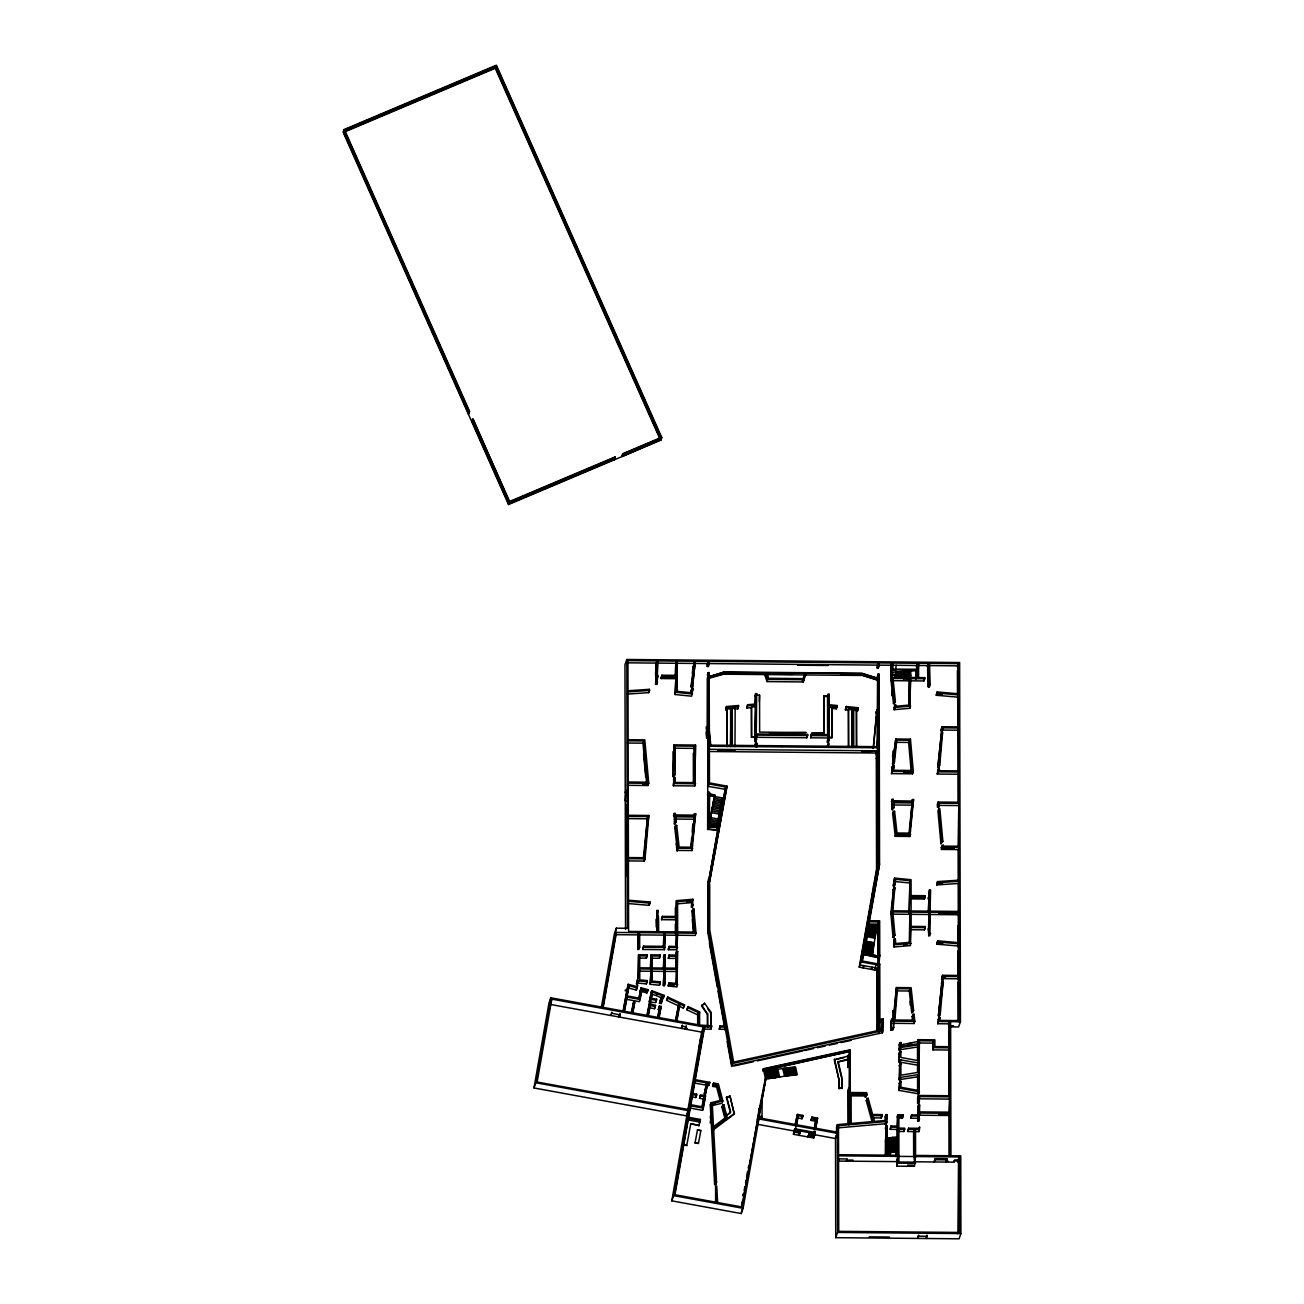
<?xml version="1.0" encoding="UTF-8"?>
<svg xmlns="http://www.w3.org/2000/svg" width="1304" height="1304" viewBox="0 0 1304 1304"><rect width="100%" height="100%" fill="white"/><g stroke="black" fill="none" stroke-linecap="round" stroke-linejoin="round"><path stroke-width="1.5" d="M655.57 675.488L655.814 665.839M692.799 686.67L691.381 686.54L694.25 661.226L658.08 660.9L656.776 684.356L655.635 684.323L656.156 663.1L627.175 662.823M655.635 684.323L656.939 660.883L627.957 660.623L628.023 690.761L649.441 689.311L649.539 690.435L648.756 692.636L627.24 694.103M656.776 684.356L657.705 676.303M656.906 678.504L657.167 668.463M928.187 911.577L929.459 889.882L930.6 889.931L930.078 911.154L959.059 911.431L958.994 881.276L937.576 882.726L936.777 884.943L958.195 883.493L958.994 881.276M929.296 896.859L928.937 911.154L911.121 910.991L911.089 896.696L925.188 896.826L925.188 895.701L911.089 895.571L911.056 879.711L894.577 878.065L893.289 885.986L894.414 886.101L895.196 883.9L895.62 879.287L909.915 880.738L909.198 913.175L909.915 880.738M929.344 911.431L929.67 897.934M650.011 902.026L649.93 903.15L628.495 901.308L627.713 903.509L649.147 905.351L650.011 902.026L628.495 900.184L628.398 858.7L645.056 858.863L648.838 815.473L628.3 815.293L628.235 783.117L648.773 783.313L644.795 739.857L628.137 739.71L628.023 691.886L649.539 690.435M957.853 727.094L957.788 697.118L936.272 695.276L937.136 691.951L958.57 693.793L958.505 663.654L929.524 663.377L928.741 665.594M936.272 695.276L937.136 691.951M958.342 946.019L936.826 944.177L937.706 940.852L959.125 942.694L959.059 912.555L930.078 912.278L929.573 924.145M936.826 944.177L937.706 940.852M690.99 846.198L691.658 838.146M692.163 832.115L692.832 824.063M691.12 847.404L694.25 817.021L675.749 816.842L674.967 819.059L693.467 819.222M694.25 817.021L691.739 847.209L679.139 847.095L676.711 825.383L675.57 825.497L674.787 827.698L677.33 850.42L692 850.55L695.668 813.663L694.527 813.647L693.744 815.848M675.749 816.842L676.287 821.585L674.364 823.9L674.233 813.468L675.374 813.468L675.097 817.201L674.853 814.951L694.005 815.114L693.809 817.363L694.527 813.647M692 850.55L692.489 844.764M692.799 840.917L693.761 829.344M694.087 825.497L695.668 813.663M892.995 1021.358L896.418 987.552L911.089 987.682L913.615 1010.388L911.708 1012.719L909.279 991.007L910.062 988.807L897.462 988.693L896.353 994.805M909.002 833.305L912.132 802.938L893.647 802.759L892.865 804.976L911.349 805.138M896.418 987.552L893.778 1019.141L891.659 1019.223L890.876 1021.423L890.893 1030.241L892.947 1029.785L893.729 1027.585L893.713 1021.114L914.837 1021.309L914.055 1014.202L912.132 1016.517L912.572 1020.429M894.234 1020.25L894.723 1014.382M895.049 1010.453L896.027 998.717M912.132 802.938L909.621 833.109L897.022 832.995L894.593 811.3L893.468 811.414L892.686 813.614L895.229 836.32L909.899 836.467L913.566 799.564L912.425 799.564L911.626 801.764M912.425 799.564L911.708 803.28M909.899 836.467L910.371 830.681M910.697 826.817L911.659 815.261M911.969 811.414L913.566 799.564M897.462 988.693L894.854 1019.989L913.566 1020.168M892.539 756.923L893.044 750.974M643.394 857.967L647.599 816.597L628.316 816.418L628.398 857.576L644.013 857.722L647.599 816.597M627.615 860.917L644.274 861.064L645.643 845.285M645.985 841.341L646.849 831.496M647.192 827.551L648.838 815.473M930.078 912.278L929.915 935.734L928.774 935.75L928.35 929.899L929.361 926.557L928.937 912.278L911.121 912.115L911.154 926.394L925.253 926.525L925.253 927.649L911.154 927.519L910.404 945.596L893.941 946.948L894.202 938.994L895.326 938.913L895.766 943.525L910.045 942.336L909.98 912.099L892.832 911.936L894.968 935.098L893.044 937.397L890.844 913.582L893.713 887.584L894.854 887.698L892.832 910.811L909.98 910.974M894.169 937.299L891.643 911.366L893.713 887.584M892.376 909.165L893.387 897.608M893.729 893.762L894.854 887.698M937.234 774.038L938.032 771.838L958.75 772.017L957.951 774.234L937.234 774.038L938.293 768.822L939.418 768.936L939.271 770.729L958.733 770.892L958.652 728.007L943.036 727.86L942.173 730.957L941.032 730.859L941.993 726.719L958.636 726.882L958.57 694.918L937.054 693.06M937.837 767.225L941.488 732.457L942.613 732.555L939.76 765.122L938.978 767.339L937.837 767.225L941.488 732.457M938.032 771.838L938.293 768.822M941.032 730.859L941.993 726.719M938.978 767.339L941.667 736.678M942.173 730.957L943.036 727.86M937.706 1023.721L938.489 1021.521L949.491 1021.619L948.709 1023.836L937.706 1023.721L938.847 1017.381L939.988 1017.495L939.728 1020.413L959.304 1020.592L959.125 943.819L937.609 941.977M938.391 1015.783L942.042 981.015L943.183 981.13L940.314 1013.681L939.532 1015.897L938.391 1015.783L942.042 981.015M958.13 979.581L959.206 976.566L943.591 976.419L942.727 979.516L941.586 979.418L942.547 975.294L959.206 975.441L958.13 978.456M938.489 1021.521L938.847 1017.381M941.586 979.418L942.547 975.294M939.532 1015.897L940.2 1008.236M940.706 1002.483L943.183 981.13M942.727 979.516L943.591 976.419M638.927 958.081L646.393 958.147L647.175 954.821L638.569 954.74L638.618 975.408L636.499 983.933L637.852 983.086L646.36 983.917L647.257 980.592L639.775 979.858L639.742 968.937L651.087 969.051L650.223 984.308L659.498 985.221L660.378 981.879L652.261 981.081L652.228 969.068L664.111 969.165L663.361 985.596L664.404 985.694L665.252 969.182L676.597 969.279L676.629 983.477L669.148 982.743L668.267 986.068L676.988 986.932L677.689 951.415L676.548 951.398L675.765 953.599L676.906 953.615L677.689 951.415M646.36 983.917L647.257 980.592M650.223 984.308L651.087 969.051M659.498 985.221L660.378 981.879M664.404 985.694L665.252 969.182M691.821 694.282L692.946 688.251L691.821 688.137L690.761 693.418M675.146 678.683L661.046 678.553L661.829 676.336L675.928 676.466L675.179 694.527L691.658 696.189L692.946 688.251M695.325 661.242L692.489 686.654L695.325 661.242L891.806 663.035L891.039 674.853L896.272 674.901L896.223 678.161M668.267 986.068L669.148 982.743M893.289 885.986L894.577 878.065M691.087 687.355L691.609 681.584M692.31 673.875L692.994 666.181M691.381 686.54L694.25 661.226M691.821 688.137L691.397 692.75L677.102 691.316L677.037 661.063L676.32 691.495M894.414 886.101L894.691 883.036M827.372 737.966L810.713 737.803L811.495 735.603L828.154 735.749L827.372 742.237L828.513 742.253L828.513 737.966L831.936 737.999L831.87 708.398L836.271 708.854L837.168 705.529L829.23 704.714L829.197 694.315L828.056 694.298L827.274 696.499M836.271 708.854L837.168 705.529M849.116 707.909L848.334 710.126L845.367 709.816L846.247 706.491L858.342 707.746L857.461 711.071L856.32 710.957L856.386 745.904M845.367 709.816L846.247 706.491M857.461 711.071L858.342 707.746M876.092 713.027L876.989 709.702L876.092 713.027L876.875 710.81M873.175 748.512L876.565 713.076M873.435 747.779L876.826 712.343M876.94 747.127L878.293 732.946M877.266 747.681L878.244 737.542M891.512 773.631L892.947 765.448L894.071 765.578L893.566 770.305L912.066 770.468L909.41 740.232L896.826 740.118L894.495 761.78L893.696 763.997L892.572 763.867L895.799 738.993L910.469 739.123L913.305 771.609L912.523 773.81L891.512 773.631L892.947 765.448M892.572 763.867L895.799 738.993M892.947 770.941L894.071 765.578M893.696 763.997L896.027 742.335L908.627 742.449L909.41 740.232M841.178 674.82L861.455 675.016L876.924 680.069L877.559 678.276L862.091 673.223L724.209 671.951L708.773 676.727L724.274 672.408L862.025 673.663L877.559 678.276M533.972 1087.96L535.83 1082.744L688.675 1110.698L686.817 1115.931L533.972 1087.96L548.984 1003.037L550.842 997.804L602.318 1007.226L616.303 928.187L627.42 928.285L626.817 659.482L959.63 662.53L960.445 1021.717L958.587 1026.949L950.73 1026.884M535.83 1082.744L550.842 997.804M536.335 1081.163L537.036 1077.218M537.721 1073.274L538.422 1069.345M539.122 1065.401L542.252 1047.682M542.953 1043.738L546.083 1026.02M546.783 1022.075L547.484 1018.131M548.169 1014.202L551.771 999.125L703.492 1026.884L688.871 1109.59L535.993 1081.831M537.15 1081.831L551.771 999.125M601.503 1006.525L614.445 933.419L616.303 928.187M606.572 984.487L607.142 981.227M603.133 1005.661L615.684 934.675L637.737 934.87L638.52 932.67L616.482 932.458L603.214 1007.389L623.393 1011.089L628.137 984.275L636.287 986.476L637.607 985.694L637.086 987.861L629.05 985.677L626.751 996.452M619.335 1015.914L619.139 1017.022L620.117 1013.697L619.335 1015.914L620.231 1016.077M622.953 1011.382L628.137 984.275M624.045 1011.725L627.028 997.055L640.134 999.451L641.943 989.182L647.713 990.763L648.006 989.671L641.128 987.796L638.748 998.505M627.028 997.055L624.518 1011.285L631.755 1012.605L633.597 1002.14L634.722 1002.352L632.88 1012.817L647.273 1015.457L649.376 1003.591L655.521 1005.4L655.325 1006.509L650.174 1005.563L647.909 1016.175M629.05 985.677L627.224 995.946L639.204 998.147L641.128 987.796M631.266 1013.078L633.597 1002.14M632.391 1013.273L634.722 1002.352M639.645 999.956L641.943 989.182M646.833 1015.686L649.376 1003.591M662.986 996.06L661.258 1003.542L659.465 1003.216L661.91 995.555L652.571 992.083L651.462 998.261L656.629 999.206L656.434 1000.315L651.266 999.369L650.37 1002.238L649.245 1002.042L651.755 990.698L664.29 995.425L663.019 998.652L662.188 998.261L662.986 996.06L663.817 996.435L663.019 998.652M649.245 1002.042L651.755 990.698M650.37 1002.238L655.635 1002.515L656.434 1000.315M650.957 998.929L652.571 992.083M650.174 1005.563L648.398 1015.653L658.047 1017.413L659.824 1007.324L658.373 1009.41L659.824 1007.324M651.266 999.369L650.028 999.826M649.392 1007.764L654.543 1008.709L654.738 1007.601M655.635 1002.515L656.629 999.206M658.373 1009.41L659.351 1006.101L661.144 1006.427L659.172 1017.625L675.831 1020.673L678.862 1003.477L667.338 998.082L667.811 997.071L684.567 1004.895L683.296 1008.122L679.156 1006.183L679.938 1003.982L684.078 1005.906L683.296 1008.122M659.156 1007.21L659.351 1006.101M659.465 1003.216L661.112 1000.021M657.558 1017.951L659.042 1009.54M660.329 1002.238L661.91 995.555M659.042 1016.093L661.144 1006.427M661.258 1003.542L662.188 998.261M708.642 827.91L713.744 799.645L721.552 801.226M714.788 795.032L709.034 793.973L714.788 795.032L708.594 829.034L716.45 830.485L716.825 828.431M675.374 1020.967L678.862 1003.477M676.499 1021.211L679.156 1006.183M679.938 1003.982L676.955 1020.885L698.471 1024.814L698.439 1012.621L687.599 1007.552L688.088 1006.541L699.58 1011.92L699.612 1025.025L711.642 1025.841L710.859 1029.182L702.709 1029.084M716.858 827.404L722.171 798.032M682.22 1026.199L682.416 1025.091L681.438 1028.416L682.22 1026.199L686.034 1026.9L686.23 1025.792L685.252 1029.117L686.034 1026.9M707.73 883.33L708.431 879.385M724.796 1026.183L707.86 932.458L707.762 886.247L717.982 828.447M718.308 826.557L725.692 787.029L708.317 783.851L707.534 786.263L724.91 789.246M707.762 886.247L725.692 787.029M709.898 877.576L710.598 873.647M711.234 870.045L711.821 866.769M713.81 855.489L714.527 851.479M715.228 847.47L715.945 843.46M717.705 833.452L718.422 829.442M719.123 825.432L719.841 821.422M721.617 811.398L722.318 807.388M723.035 803.394L723.736 799.385M727.013 786.133L708.61 887.176L727.013 786.133L709.457 782.922L709.376 746.263L878.146 747.795L876.288 753.027L876.549 869.149L859.222 967.16L876.777 970.372L876.924 1030.095L878.065 1030.095M960.445 1021.717L950.632 1021.635L950.942 1155.735L960.755 1155.833L960.918 1233.568L959.059 1238.8L835.734 1237.675L837.592 1232.443L837.364 1133.339L758.912 1118.979L743.101 1208.335L741.242 1213.551L671.788 1200.854L686.817 1115.931M703.492 1026.884L701.633 1032.1L687.012 1114.822L687.795 1112.622M671.788 1200.854L673.646 1195.621L688.675 1110.698M674.885 1192.932L687.942 1119.891L688.463 1118.408L700.215 1120.56L700.411 1119.451L688.659 1117.3L690.696 1105.841L703.329 1108.139L705.513 1095.816L700.541 1094.92L699.563 1098.229L703.41 1098.93L704.193 1096.729L700.346 1096.012L699.563 1098.229M688.153 1117.919L689.017 1113.111L687.893 1112.899M689.213 1112.002L690.696 1105.841M690.403 1105.254L691.593 1098.506M711.642 1026.965L704.649 1026.9L695.309 1079.696L709.751 1082.336L709.555 1083.428L707.762 1083.102L705.382 1094.268L704.274 1094.072L706.638 1082.907L695.113 1080.788L692.864 1093.518L696.711 1094.219L696.515 1095.327L695.733 1097.528L691.886 1096.827L692.082 1095.719M692.408 1093.909L694.021 1084.814M694.869 1079.94L704.03 1028.188M688.463 1118.408L674.967 1194.725L716.499 1202.321L715.619 1186.167L716.76 1186.118L717.656 1202.533L742.172 1207.015L757.983 1117.675L837.364 1132.198L837.347 1124.651L850.045 1123.543L849.898 1049.834L763.329 1068.758L762.693 1070.551M696.515 1095.327L692.668 1094.61L690.892 1104.732L702.4 1106.835L704.193 1096.729M683.394 1144.847L686.768 1145.466L690.729 1123.82L699.107 1125.352L690.729 1123.82M695.733 1097.528L696.711 1094.219M700.346 1096.012L700.541 1094.92M695.065 1142.826L697.461 1129.965L700.835 1130.584L698.439 1143.445L695.065 1142.826L698.439 1143.445M701.911 1107.357L703.41 1098.93M704.274 1094.072L706.638 1082.907M698.846 1126.085L700.411 1119.451M689.914 1108.041L702.546 1110.356L705.513 1095.816M705.382 1094.268L707.762 1083.102M706.98 1085.319L708.773 1085.645L708.968 1084.537M720.167 1100.462L716.662 1087.08L712.587 1086.346L713.581 1083.021L718.374 1083.901L722.856 1100.984L722.074 1103.2L711.462 1105.792L711.772 1111.562M712.587 1086.346L713.581 1083.021M710.207 1117.968L710.876 1114.17M710.175 1122.858L710.827 1119.223M744.03 1193.453L742.791 1195.572L743.443 1194.562M741.617 1204.88L742.269 1201.196M744.128 1190.65L744.828 1186.738M746.768 1175.801L747.469 1171.84M741.748 1207.227L757.983 1117.675M758.276 1116.892L765.953 1077.886L758.667 1119.109M741.242 1213.551L741.943 1209.59M745.106 1191.726L745.806 1187.748M746.507 1183.771L747.208 1179.81M750.37 1161.929L751.071 1157.968M751.772 1153.991L752.473 1150.014M754.234 1140.087L754.934 1136.126M757.2 1119.875L765.481 1077.886M758.374 1118.93L765.953 1077.886M793.451 1134.301L794.821 1128.775L815.049 1132.475L814.462 1135.784L813.68 1138.001L793.451 1134.301L794.821 1128.775M795.228 1124.178L797.363 1114.398L802.987 1115.425L801.993 1118.734L797.51 1117.919L795.163 1131.187L757.053 1124.211L758.912 1118.979M795.684 1123.869L797.363 1114.398M795.945 1128.971L795.554 1131.187L800.053 1132.002L799.075 1135.328L800.053 1132.002M796.451 1126.134L798.292 1115.702L802.791 1116.534M801.993 1118.734L802.987 1115.425M809.034 1133.649L808.056 1136.958L809.034 1133.649L835.505 1138.555L835.734 1237.675M810.99 1120.38L811.773 1118.164L816.271 1118.995L815.489 1121.196L810.99 1120.38L811.968 1117.072L817.592 1118.099L815.587 1129.46M811.773 1118.164L811.968 1117.072M813.142 1134.464L813.337 1133.372M814.25 1128.156L815.489 1121.196M813.533 1134.48L814.12 1131.155L815.244 1131.367M814.429 1129.427L816.271 1118.995M813.68 1138.001L815.049 1132.475M815.473 1127.879L817.592 1118.099M859.222 967.16L861.08 961.928L878.423 863.916L877.983 674.152L879.124 674.168L879.564 864.03L862.4 961.032L879.776 964.21M862.286 956.386L864.373 944.552M865.074 940.608L866.818 930.746M861.928 961.472L869.328 921.83L878.554 921.912L878.619 955.685L879.76 955.685L879.678 920.787L869.54 920.706M869.083 920.966L879.564 864.03M875.212 936.989L867.339 935.538L869.051 924.862L876.907 926.313L873.403 948.138L865.546 946.704M872.115 956.174L864.259 954.74L867.339 935.538M863.297 966.769L863.101 967.861L863.884 965.661M877.853 964.536L877.836 957.527L872.083 956.484L873.403 948.138M871.61 968.285L871.414 969.394L872.197 967.177M636.499 983.933L638.618 975.408M637.607 985.694L636.303 990.078L628.267 987.894M647.143 981.716L638.634 980.885L637.281 981.716M640.052 991.089L640.346 990.013M641.16 991.399L646.914 992.963L648.006 989.671M802.384 680.802L804.372 674.934M764.617 674.347L767.029 681.601L803.215 681.943L805.579 674.95M343.946 129.618L343.082 132.079L508.511 504.534L660.949 440.1L661.829 437.655L496.384 65.2L343.946 129.618L469.228 411.656L468.348 414.101L469.636 411.477L344.549 129.862L496.156 65.787L661.226 437.411L660.346 439.872L622.106 456.514L622.807 453.662L661.226 437.411M659.531 438.014L495.276 68.248L496.156 65.787M472.618 419.301L471.755 421.762L473.042 419.138L509.391 502.073L508.511 504.534M615.081 456.922L614.38 459.79L615.081 456.922L509.619 501.486L473.042 419.138M621.927 456.107L622.807 453.662M626.817 659.482L624.958 664.714L625.545 929.491M655.863 663.915L656.939 660.883M658.08 660.9L657.298 663.1L957.706 665.855L957.772 693.989M649.441 689.311L648.756 692.636M656.939 677.379L657.949 675.179M657.167 678.504L657.949 676.303M661.046 678.553L661.829 675.211L675.928 675.342L675.896 661.063L675.146 675.765M646.556 782.416L642.97 743.182L643.752 740.982L628.137 740.835L628.235 781.992L647.517 782.172M675.179 694.527L675.928 676.466M627.452 785.334L647.99 785.513L648.773 783.313M674.07 744.861L673.353 776.076L674.494 776.092L675.276 773.875L675.211 745.986L694.38 746.165L694.462 782.612L675.293 782.433L675.293 777.706L674.152 777.689L673.369 785.758L694.82 785.953L695.521 745.057L674.07 744.861L673.353 776.076M706.964 664.372L708.039 661.356L707.257 666.491L708.398 666.491L709.18 661.372L708.398 666.491M707.632 829.474L708.414 827.274L718.569 827.355L717.787 829.572L707.632 829.474L708.056 672.603L709.197 672.619L709.376 745.138L878.146 746.67M707.29 678.031L707.127 738.243M709.197 672.619L708.414 674.82L707.273 674.804M644.274 861.064L645.056 858.863M675.293 777.706L674.51 779.906L673.369 779.906M673.369 785.758L674.152 777.689M693.679 782.791L694.38 746.165M695.521 745.057L694.82 785.953M724.209 671.951L712.277 676.157M708.137 678.52L723.638 674.201L724.274 672.408M675.374 813.468L674.592 815.685L673.434 815.668M674.364 823.9L676.287 821.585M676.711 825.383L674.787 827.698M649.147 905.351L649.93 903.15M610.826 1015.49L611.804 1012.181L611.609 1013.289L619.922 1014.805M709.376 746.263L708.3 749.278L877.07 750.827L877.347 866.932L860.004 964.944L877.576 968.171L877.706 1031.562M693.826 932.327L691.886 911.105L693.809 908.806L696.043 933.191L677.656 933.028L676.89 949.801L668.3 949.719L669.082 946.378L676.548 946.443L676.515 933.012L665.17 932.914L664.421 949.687L642.79 949.475L643.573 946.15L664.062 946.329L664.029 932.898L639.661 932.67L639.693 947.242L638.911 949.442L637.77 949.442L638.52 932.67M735.684 706.882L734.902 709.083L737.852 708.822L738.537 705.497L726.442 706.54L725.774 709.865L727.697 707.567M638.569 954.74L637.835 977.625M725.774 709.865L726.442 706.54M677.33 850.42L678.113 848.203L675.57 825.497M642.79 949.475L643.573 946.15M657.705 919.646L658.064 910.453L656.923 910.469L656.711 931.985M657.281 912.67L658.064 910.453M726.556 707.664L731.12 707.273L730.419 746.654M738.651 706.621L732.261 707.175L731.74 708.642L735.163 708.349L734.983 746.654M657.705 918.521L658.487 916.321M647.175 954.821L646.393 958.147M637.623 984.178L638.634 980.885M708.675 786.279L708.056 672.603M636.303 990.078L637.379 986.786M692.668 908.904L694.804 932.05L677.656 931.904L677.575 901.651L691.87 900.477L691.527 907.307L692.652 907.209L692.897 899.271L676.434 900.624L676.466 916.484L662.367 916.353L661.584 918.554L661.584 919.679L675.684 919.809L676.483 917.609L662.383 917.478L661.584 919.679M738.537 705.497L737.852 708.822M718.765 826.247L709.555 826.149L709.474 792.392L708.333 792.376L707.55 794.592L714.429 796.01M651.429 968.155L651.413 958.195L659.416 958.277L660.199 954.935L651.055 954.854L650.288 968.269M708.691 794.951L709.474 792.392M651.413 958.195L652.196 955.995L660.199 956.06M640.134 999.451L639.351 1001.668L626.246 999.271M663.263 946.622L664.029 932.898M651.462 981.293L652.228 969.068M676.434 900.624L675.684 918.684L676.466 916.484M664.421 949.687L665.17 932.914M714.299 796.581L714.706 795.473M714.054 798.048L721.862 799.629M713.386 801.389L721.291 802.693M769.507 732.929L806.165 732.538L759.645 732.114L759.564 695.146L756.141 695.113L756.238 735.456L756.679 693.646L755.538 693.63L755.554 704.03L747.616 704.714L746.947 708.039L751.348 707.664L752.131 705.464M713.125 802.856L720.933 804.438M712.815 804.454L720.623 806.035M746.947 708.039L747.616 704.714M712.506 806.051L720.313 807.632M712.196 807.665L720.053 809.099L716.678 826.932L708.757 825.644L709.686 820.835L717.559 822.27M711.886 809.262L719.694 810.843M650.321 983.183L651.12 980.983M660.199 954.935L659.416 958.277M711.528 811.006L719.433 812.31M646.914 992.963L647.713 990.763M710.354 817.478L718.162 819.059M709.066 824.03L716.988 825.334M709.376 822.433L717.249 823.867M754.771 704.502L755.538 693.63M756.679 693.646L755.88 695.847L754.739 695.847M663.312 968.383L664.078 954.968L665.219 954.984L665.252 968.057L676.597 968.155L676.564 956.207L669.099 956.142L668.316 958.359L675.782 958.424L676.564 956.207M650.663 993.99L651.462 991.774M664.453 968.399L665.219 954.984M668.3 949.719L669.082 946.378M755.619 735.097L754.837 737.298L751.414 737.265L755.097 736.564L755.554 705.154L747.73 705.839M759.564 695.146L759.319 701.715M650.484 1003.787L649.702 1006.003L648.577 1005.791M676.483 917.609L675.716 934.104L675.684 919.809M675.749 946.737L676.515 933.012M719.074 814.055L711.218 812.62M663.361 985.596L664.111 969.165M676.548 951.398L676.564 955.082L669.099 955.017L668.316 958.359M767.029 681.601L767.812 679.4L766.214 674.592M717.852 820.656L709.995 819.222M661.128 997.756L656.319 995.522L657.102 993.306M692.897 899.271L692.114 901.471L686.621 901.928M654.543 1008.709L655.521 1005.4M691.527 907.307L691.87 900.477M664.502 984.569L665.284 982.368M659.661 1002.108L660.443 999.907M693.532 916.647L693.809 908.806M754.837 737.298L754.853 741.568L755.994 741.585L756.76 735.097L807.616 735.57L807.616 734.445L756.76 733.973M754.853 741.568L755.554 705.154M755.994 741.585L756.76 735.097M755.635 743.182L754.853 745.399L755.994 745.415L756.776 743.198L755.635 743.182L755.652 746.784M675.831 983.656L676.597 969.279M772.913 745.725L755.994 746.312L756.793 744.095M678.08 1005.677L666.54 1000.298L667.811 997.071M696.043 933.191L695.26 935.408L676.857 935.229M707.567 933.273L708.642 930.257L708.545 884.03M778.618 745.774L782.286 746.54M803.215 681.943L803.997 679.726L767.812 679.4M805.79 674.331L804.992 676.531L803.916 676.173M697.689 1024.993L697.656 1014.838L686.817 1009.769L688.088 1006.541M697.656 1014.838L698.439 1012.621M707.436 1026.052L707.404 1014.202L701.536 1005.906L704.584 1003.265L711.087 1012.442L711.12 1027.324L711.642 1025.841M699.58 1011.92L698.814 1017.87M704.584 1003.265L701.536 1005.906M707.404 1014.202L701.796 1005.172M807.616 734.445L806.834 737.771L755.978 737.314M806.834 737.771L807.616 735.57M703.867 1029.117L704.649 1026.9M710.859 1029.182L711.087 1012.442M810.713 737.803L811.61 733.321L823.932 733.435L824.112 695.749L827.535 695.765L827.616 734.087M811.61 733.321L824.193 732.701L824.112 695.749M810.713 736.678L811.495 734.478L828.154 734.625L828.056 694.298M708.219 1025.808L707.697 1027.291L707.664 1013.469M829.197 694.315L828.415 696.515L823.851 696.483M695.113 1080.788L694.331 1083.005L705.855 1085.107M828.708 707.306L832.131 707.664L832.197 737.265L828.773 737.233L828.708 707.306L829.23 705.839L837.054 706.654M691.886 1096.827L692.668 1094.61M831.87 708.398L832.653 706.197M689.017 1113.111L687.599 1113.714M708.642 930.257L725.953 1025.971L720.085 1025.922L719.303 1029.247L725.366 1029.312M719.303 1029.247L720.085 1025.922M724.877 1029.003L725.171 1028.188L731.935 1065.661L882.449 1032.768L883.216 1019.043L879.907 1019.027L879.776 964.015L878.635 963.998M828.513 737.966L829.295 735.766M725.073 1030.127L726.149 1027.096L720.085 1027.047M827.372 742.237L828.154 735.749M827.388 746.067L828.17 743.851L829.311 743.867L827.388 746.964M828.513 742.253L829.23 705.839M827.649 746.23L828.17 743.851M686.768 1145.466L683.655 1144.113M708.773 1085.645L709.751 1082.336M702.546 1110.356L703.329 1108.139M699.433 1122.777L700.215 1120.56M697.461 1129.965L700.835 1130.584M862.025 673.663L861.39 675.456L723.638 674.201M722.726 1104.961L725.953 1117.284L725.171 1119.484L721.943 1107.178L722.726 1104.961L723.834 1104.7L727.257 1117.724L713.581 1128.041L716.548 1182.304L715.766 1184.505L714.625 1184.554L710.272 1104.912L711.055 1102.711L721.454 1100.168L717.444 1084.879L713.386 1084.129M716.662 1087.08L717.444 1084.879M846.149 707.599L852.539 708.268L851.822 745.79M711.462 1105.792L712.245 1103.575L722.856 1100.984M858.244 708.871L853.68 708.398L853.158 709.865L856.581 710.224L856.663 747.111M856.32 710.957L857.103 708.757M731.935 1065.661L732.734 1063.461L726.149 1027.096M877.184 668.039L877.967 662.905L877.184 668.039L878.326 668.055L879.108 662.921L878.326 668.055M713.011 1134.268L713.581 1128.041M723.834 1104.7L721.943 1107.178M727.143 1115.148L730.403 1112.687L726.409 1097.512L729.979 1095.979L734.282 1114.04L712.799 1130.258M878.065 680.411L877.201 679.254L877.983 674.152M877.07 747.714L877.559 677.803M878.766 866.231L879.124 674.168M734.282 1114.04L729.979 1095.979M725.529 1116.371L730.664 1111.953L726.67 1096.778M726.458 1119.94L727.257 1117.724M890.73 666.051L891.806 663.035M892.164 665.252L892.947 663.051L917.429 663.263L917.462 677.558L891.838 677.314L891.056 679.531M891.105 676.76L891.675 675.179L910.811 675.358L899.173 675.227M892.947 663.051L892.979 672.668L891.675 676.303L891.675 675.179M908.676 705.203L909.41 678.602L892.995 678.455L895.375 701.34L893.468 703.655L891.056 680.655L891.838 677.314M896.744 672L896.744 676.662M714.625 1184.554L715.407 1182.353L711.055 1102.711M916.158 679.449L916.141 670.729L895.229 671.984L895.196 676.809M715.619 1186.167L715.603 1202.516M897.674 675.211L897.722 678.178M899.858 671.739L899.858 676.401M901.406 671.609L901.423 676.271M903.02 676.01L903.02 671.332L903.02 676.01L904.585 675.879M876.549 751.169L861.651 751.772M893.468 703.655L895.375 701.34M849.996 1093.73L849.442 1050.405L763.883 1069.101L763.247 1070.894L849.556 1051.268M763.883 1069.101L763.736 1071.317L766.622 1070.829L768.431 1078.506L765.562 1079.011L763.329 1068.758M906.084 671.218L906.133 675.749M928.79 677.656C927.079 687.452 929.801 666.099 928.383 663.377L918.57 663.28L918.603 677.558L924.699 677.624L924.699 678.748L910.551 678.618L909.833 708.268L894.088 709.702L894.642 705.252L895.897 705.138M765.155 1071.138L767.013 1078.685M894.088 709.702L895.783 705.154L895.897 706.263L909.475 705.04L909.361 676.32L904.992 675.847L904.943 679.107M906.394 676.157L906.41 679.27M766.573 1070.959L784.193 1068.302L786.002 1075.996L768.382 1078.652L766.622 1070.829M910.746 670.827L910.811 676.483L905.384 676.434M770.811 1070.437L772.685 1077.984M909.833 708.268L910.551 678.618M916.353 666.295L917.429 663.263M918.57 663.28L917.804 677.982M916.386 678.83L916.647 669.294L892.18 669.082M771.218 1078.294L769.458 1070.47M758.814 1108.514L758.569 1116.778L761.992 1117.398L762.204 1097.398M757.868 1120.006L758.211 1119.028M776.483 1069.72L778.341 1077.267M777.885 1069.541L779.711 1077.234M782.726 1068.628L784.601 1076.159M748.154 1167.879L748.952 1165.678M784.144 1068.449L791.267 1067.422L793.028 1075.246L791.218 1067.552L795.521 1066.884L797.282 1074.724L791.626 1075.425L789.849 1067.585L791.675 1075.278L785.953 1076.126L784.193 1068.302M927.307 666.393L928.383 663.377M785.562 1068.269L787.42 1075.816M924.699 677.624L923.9 680.949L909.768 680.818M745.709 1181.734L746.491 1179.517M923.9 680.949L924.699 678.748M745.513 1182.826L746.295 1180.625M742.791 1195.572L743.59 1193.372M788.398 1067.911L790.257 1075.458M927.78 680.981L928.562 677.656M792.636 1067.389L794.495 1074.92M929.524 663.377L930.143 684.616L929.344 686.833L928.22 686.849L928.823 678.781M909.67 741.324L910.469 739.123M893.647 802.759L894.169 807.486L892.246 809.8L892.115 799.368L893.273 799.385L892.995 803.117L892.735 800.852L911.887 801.031M893.273 799.385L892.474 801.585L891.333 801.585M892.246 809.8L892.115 799.368M894.593 811.3L892.686 813.614M876.549 869.149L878.423 863.916M877.641 872.604L878.423 870.387M872.767 892.816L871.985 895.017L873.093 895.229M895.229 836.32L896.011 834.12L893.468 811.414M957.429 666.67L958.505 663.654M797.51 1117.919L798.292 1115.702M868.79 926.329L876.712 927.617L870.762 926.688M867.959 931.594L875.88 932.882M867.747 932.914L875.62 934.349M867.6 934.088L875.457 935.522M867.176 936.712L875 938.293M865.758 945.384L873.566 946.965M865.334 948.024L873.158 949.605M865.122 949.328L872.946 950.926M942.613 732.555L941.83 734.771L940.706 734.657M957.495 697.933L958.57 694.918M876.907 926.313L870.958 925.384M878.994 964.552L879.76 955.066L878.619 954.87L877.836 957.071L878.554 921.912M841.455 1077.397L837.82 1061.994L848.04 1059.076L848.04 1056.077L834.25 1059.761L839.026 1079.956L839.042 1088.595L842.27 1087.895L842.254 1078.571L842.009 1088.628M872.327 954.87L864.503 953.289L878.179 956.093L872.523 955.05L872.083 956.484M939.418 768.936L938.635 771.137L937.511 771.023M890.844 913.582L891.643 911.366M958.652 728.007L957.853 730.207L942.254 730.061M878.619 955.327L877.836 957.886L878.977 957.902L879.76 955.685M874.332 969.931L876.19 964.699M876.777 970.372L878.651 965.139L861.08 961.928M839.026 1079.956L834.511 1059.027M849.442 1050.405L848.969 1124.619M958.75 772.017L958.815 802.237L938.098 802.041L937.299 804.258L937.592 807.274L938.717 807.176L939.336 803.182L958.815 803.362L958.913 846.247L943.297 846.117L943.216 845.22L941.292 847.519L941.472 849.442L958.13 849.589L958.913 847.372L942.254 847.225L941.472 849.442M849.898 1049.834L849.637 1092.736M847.779 1056.811L849.263 1054.447M937.592 807.274L938.098 802.041M848.562 1054.61L847.796 1067.536L848.562 1057.609M938.717 807.176L939.336 803.182M839.042 1088.595L839.287 1079.223M893.044 937.397L894.968 935.098M938.717 808.871L937.935 811.088L940.95 843.704L942.874 841.406L939.858 808.79L938.717 808.871L941.732 841.487L940.95 843.704M894.544 941.113L895.326 938.913M893.941 946.948L894.202 938.994M909.263 942.531L909.98 912.099M847.926 1123.983L847.844 1090.698L848.643 1088.498L849.784 1088.498M837.347 1124.651L836.288 1133.323M848.904 1095.523L849.98 1092.507L866.638 1092.654L867.16 1094.578L865.269 1097.071L865.758 1093.763L851.121 1093.632L851.186 1123.445L873.37 1121.505L867.078 1098.555L868.171 1098.278L872.637 1114.512L882.058 1114.594L881.276 1117.936L872.148 1117.854M885.155 1120.69L885.155 1116.843L885.938 1114.643L887.079 1114.643L886.312 1124.358L885.171 1124.358L885.954 1121.554L838.488 1125.678L837.706 1132.931M835.505 1137.414L836.288 1135.214M835.505 1138.555L837.364 1133.339M877.69 1024.064L876.907 1026.264L878.048 1025.368M876.924 1030.095L877.706 1027.878M910.306 898.912L924.406 899.026L925.188 895.701M943.216 845.22L941.292 847.519M924.406 899.026L925.188 896.826M958.114 846.508L958.815 803.362M881.308 1029.964L882.074 1020.168L879.907 1020.152L879.923 1030.127L882.107 1029.655L882.074 1020.168M883.216 1019.043L882.449 1032.768M929.459 889.882L928.497 899.075M928.269 897.951L929.067 895.734M928.285 899.075L929.312 895.734M898.374 1161.636L838.13 1161.082L838.912 1158.865L847.356 1158.946L846.573 1161.163L846.573 1160.038L848.007 1160.038M958.913 847.372L958.994 880.151L937.478 881.602L936.777 884.943M928.562 928.774L928.937 912.278M925.253 926.525L924.471 929.866L910.371 929.736M924.471 929.866L925.253 927.649M865.269 1097.071L867.16 1094.578M892.947 1029.785L893.713 1021.114M890.893 1030.241L891.659 1019.223M872.066 1121.799L866.296 1100.772L867.078 1098.555M928.35 928.774L929.361 926.557M868.171 1098.278L866.296 1100.772M928.35 929.899L929.133 926.557M928.774 935.75L929.393 927.682M898.912 1049.883L899.711 1047.682L918.293 1044.814L917.511 1047.014L898.912 1049.883L899.695 1042.695L900.836 1042.499L900.836 1046.558L918.293 1043.656L918.277 1039.663L934.87 1039.826L934.886 1046.574L949.556 1046.704L949.491 1021.619M903.933 1044.455L900.053 1045.107L900.836 1042.499M900.053 1045.107L917.755 1041.488M911.708 1012.719L913.615 1010.388M917.56 1072.67L917.543 1065.172L898.945 1061.945L898.929 1053.714L899.711 1051.513L900.852 1051.513L900.868 1057.462L918.326 1060.674L918.293 1044.814M900.053 1049.899L900.852 1047.699M900.852 1051.513L900.07 1053.73L898.929 1053.714M914.055 1014.202L912.132 1016.517M898.945 1061.945L899.711 1051.513M898.994 1079.696L899.776 1077.495L918.358 1074.626L917.576 1076.827L898.994 1079.696L899.744 1063.559L900.885 1063.575L900.901 1075.213L918.358 1072.328L918.326 1062.956L899.727 1059.744M900.086 1061.961L900.868 1059.744M892.93 1023.314L914.055 1023.51L914.837 1021.309M882.058 1114.594L881.276 1117.936M900.885 1063.575L900.102 1065.775L898.961 1065.775M886.312 1124.358L887.079 1114.643M959.059 912.555L958.277 914.756L929.296 914.495M933.745 1047.682L949.556 1047.829L948.774 1050.03L932.963 1049.883L933.729 1040.934L919.418 1040.804L918.749 1093.844L899.01 1090.421L899.776 1081.326L900.917 1081.326L900.934 1087.275L918.391 1090.486L918.358 1074.626M900.135 1079.712L900.917 1077.511M885.171 1124.358L885.954 1121.554M900.917 1081.326L900.135 1083.543L898.994 1083.526M885.237 1155.409L885.97 1125.971L887.111 1125.988L887.176 1155.165L897.788 1155.262L897.722 1127.21L890.991 1127.145L890.208 1129.345L896.924 1129.411L897.722 1127.21M899.01 1090.421L899.776 1081.326M886.378 1155.36L887.111 1125.988M918.277 1039.663L917.494 1042.222L918.277 1040.005M919.418 1040.804L918.635 1043.004L932.947 1043.135L933.729 1040.934M898.065 1128.579L898.048 1118.082L902.384 1118.131L903.167 1114.79L897.69 1114.741L897.706 1126.085L890.991 1126.02L890.208 1129.345M896.924 1126.395L897.69 1114.741M958.049 945.71L959.125 942.694M958.049 946.834L959.125 943.819M892.213 1137.316L889.996 1140.315L886.834 1140.299M898.048 1118.082L898.831 1115.882L903.167 1115.914M890.061 1141.652L885.318 1141.603M917.543 1065.172L918.326 1062.956M890.11 1142.989L885.432 1142.809M885.709 1150.992L890.436 1151.041L890.208 1144.195L890.045 1140.169L885.318 1140.12M890.224 1145.678L885.53 1145.482M891.838 1150.34L896.516 1150.519L891.789 1150.47L892.164 1137.447L896.956 1137.349L886.052 1138.066L891.92 1138.131M890.273 1147.015L885.595 1146.835M890.322 1148.351L885.595 1148.319M890.387 1149.704L885.644 1149.655M890.436 1151.041L885.758 1150.845M902.384 1118.131L903.167 1114.79M898.929 1155.262L898.13 1157.479L898.081 1131.448L898.864 1129.231L904.683 1129.297L904.683 1128.172L898.864 1128.107L898.831 1115.882M890.599 1153.584L885.856 1153.535L890.599 1153.584L890.567 1138.734M891.789 1151.954L896.516 1152.002L891.74 1152.1L891.708 1138.734M939.988 1017.495L939.206 1019.695L938.065 1019.581M898.081 1131.448L903.9 1131.497L904.683 1129.297M917.609 1093.828L918.391 1091.627L919.532 1091.644M949.556 1047.829L949.654 1095.735L918.407 1095.458L917.625 1097.658L917.641 1103.282L918.766 1103.298L919.548 1096.582L949.671 1096.86L949.703 1112.165L919.581 1111.888L919.564 1104.912L918.423 1104.895L918.456 1114.936L911.61 1114.871L910.828 1117.072L910.828 1118.196L917.674 1118.261L918.456 1116.061L911.61 1115.996L910.828 1118.196M896.728 1166.151L897.788 1156.387L896.728 1166.151L914.511 1166.314L915.571 1156.55L914.495 1159.566M914.789 1155.621L914.723 1131.595L918.831 1131.644L919.613 1127.178L918.472 1128.286L908.562 1128.204L907.78 1131.53L913.582 1131.595L914.381 1129.378L908.562 1129.329L907.78 1131.53M917.641 1103.282L918.407 1095.458M918.766 1103.298L919.548 1096.582M917.657 1115.132L918.423 1104.895M918.798 1112.345L919.564 1104.912M917.674 1118.261L917.674 1121.049L918.815 1121.065L919.581 1113.013L949.703 1113.29L949.801 1155.735L915.571 1155.426L915.522 1129.394L919.63 1129.427M917.674 1121.049L918.456 1116.061M914.723 1131.595L915.522 1129.394M918.815 1121.065L919.581 1113.013M919.613 1127.178L918.831 1131.644M948.904 1112.459L949.671 1096.86M949.703 1113.29L948.921 1115.49L918.798 1115.213M935.033 1158.62L934.251 1161.962L935.033 1158.62L946.9 1158.734L946.117 1162.06L946.9 1158.734M918.554 1236.208L917.771 1238.425L918.554 1235.084L918.554 1236.208L926.997 1236.29L926.997 1235.165L926.215 1238.507L926.997 1236.29M914.316 1161.783L953.876 1162.141L954.658 1159.924L958.538 1159.973L958.538 1158.849L957.902 1233.698M957.755 1162.174L959.614 1156.941L838.553 1155.833L838.733 1231.335L959.777 1232.443L959.614 1156.941M663.817 996.435L664.29 995.425M666.54 1000.298L667.029 999.271M684.078 1005.906L684.567 1004.895M686.817 1009.769L687.289 1008.742M725.953 1117.284L713.516 1126.689L712.245 1103.575M714.282 1127.716L720.509 1123.005M734.543 1113.306L726.719 1119.207L725.79 1115.637M346.799 130.498L495.504 67.645L660.949 440.1M345.544 131.525L495.276 68.248M509.391 502.073L615.26 457.329M622.986 454.069L661.829 437.655M614.2 459.367L508.756 503.931L472.162 421.583M708.137 678.047L723.573 673.744L792.522 674.38M726.409 1097.512L729.718 1096.713M710.272 1104.912L715.472 1103.64M891.675 1028.041L893.729 1027.585M732.734 1063.461L883.248 1030.551M733.63 1066.053L753.402 1061.717M757.363 1060.853L802.84 1050.926M804.617 1050.535L813.5 1048.595M817.461 1047.715L825.383 1045.987M829.344 1045.123L837.266 1043.396M841.227 1042.532L851.137 1040.364M835.782 1053.828L762.987 1069.736L763.345 1071.269M839.711 1052.964L847.584 1051.236M766.638 1069.688L849.263 1051.627M836.19 1059.337L843.916 1057.658M837.82 1061.994L847.779 1059.81M898.912 1044.895L900.053 1044.7M907.796 1043.819L911.675 1043.184M892.702 766.703L891.577 766.833L892.083 770.697M893.044 807.6L894.169 807.486M893.859 707.469L895 707.355M894.87 707.485L910.616 706.067M836.565 1127.993L885.171 1123.755M755.032 706.638L751.609 706.931L751.674 736.532M676.792 903.868L691.087 902.678M894.723 944.732L911.186 943.379M903.9 944.992L907.47 944.699M692.31 905.09L693.435 905.009M691.886 911.105L693.011 911.023M938.375 805.057L939.499 804.976M941.732 841.487L942.874 841.406M938.652 883.688L942.564 883.411M715.407 1182.353L716.548 1182.304M929.002 684.633L930.143 684.616M929.556 933.55L930.697 933.517M708.039 664.274L709.18 664.29M877.967 665.839L879.108 665.839M797.575 665.203L828.089 665.48M893.24 669.897L916.353 670.109M902.596 672.212L895.18 672.13L896.239 665.284M891.838 672.652L892.979 672.668M752.245 673.19L792.799 673.565M877.201 676.368L878.342 676.368M661.046 677.428L675.146 677.558M803.166 678.602L768.643 678.276L767.42 674.608M927.78 679.857L927.6 665.578M892.213 680.655L908.627 680.818M755.635 739.368L756.776 739.384M828.17 740.036L829.311 740.036M627.354 743.035L642.97 743.182M674.429 748.203L693.598 748.366M717.689 750.452L730.419 750.566M731.56 750.582L734.983 750.615M709.539 751.511L876.288 753.027M878.228 756.467L877.087 756.45L876.304 758.651L877.445 758.667M892.295 771.414L913.305 771.609M903.884 772.604L911.284 772.685M674.135 773.875L675.276 773.875M674.168 783.541L695.602 783.737M642.872 784.34L646.735 784.389M626.376 792.49L625.235 792.49L626.034 790.273L625.268 800.803L626.409 800.819M893.517 801.634L912.784 801.781M938.554 805.383L958.032 805.562M675.635 815.717L694.347 815.896M627.517 818.619L646.817 818.798M896.011 834.12L910.681 834.25M896.239 835.212L908.839 835.326M942.515 848.317L954.218 848.431M678.113 848.203L692.783 848.334M912.311 897.804L924.389 897.902M938.945 913.452L958.277 913.631L958.505 1020.787M892.05 914.153L909.198 914.3M910.339 914.316L928.155 914.479M658.504 917.445L658.683 931.724L676.515 931.887M868.545 924.031L877.755 924.112M868.252 924.846L877.478 924.927L878.228 951.121M638.878 934.886L663.247 935.115M664.388 935.115L675.716 935.229M638.553 947.226L639.693 947.242M643.573 947.274L665.203 947.47M669.082 947.503L677.689 947.584M647.175 955.946L639.71 955.881L639.742 967.812L651.087 967.927L651.055 954.854M663.296 957.185L664.437 957.185M638.96 971.154L650.305 971.252M651.446 971.268L663.328 971.382M664.469 971.382L675.814 971.496M941.765 977.495L945.465 977.527M942.808 978.636L958.424 978.766M896.679 990.893L909.279 991.007M879.124 1022.352L881.292 1022.369M949.638 1025.743L953.534 1025.775M839.303 1087.862L842.27 1087.895M847.844 1090.698L848.986 1090.714M850.338 1094.724L865.856 1094.855M850.338 1095.849L864.976 1095.979M918.766 1098.799L948.872 1099.076M918.423 1101.081L919.564 1101.081M917.641 1107.112L918.782 1107.112M938.88 1114.268L948.921 1114.366L949.002 1155.914M882.058 1115.719L872.946 1115.637L874.528 1121.407L885.954 1120.413L885.938 1114.643M885.155 1116.843L886.296 1116.86M896.907 1116.957L902.384 1117.006M918.456 1118.848L919.597 1118.865M885.954 1122.141L887.095 1122.157M885.171 1128.172L886.312 1128.188M892.115 1140.56L896.859 1140.609L892.066 1140.707M885.481 1144.146L890.208 1144.195M885.807 1152.198L890.55 1152.231L885.758 1152.329M886.035 1155.148L838.553 1154.708L838.488 1125.678M896.712 1159.403L897.853 1159.419M935.033 1159.745L946.9 1159.859M849.149 1160.055L852.963 1160.087M946.117 1160.935L947.943 1160.967M957.739 1161.049L953.86 1161.016L953.876 1162.141M897.804 1163.135L915.587 1163.298M907.551 1165.124L913.37 1165.173M837.592 1232.443L960.918 1233.568M869.23 1236.86L889.442 1237.04M692.44 690.468L691.038 690.354M702.416 1029.899L703.573 1029.932M656.417 682.106L657.558 682.155M938.309 694.315L942.205 694.657M936.908 943.053L942.759 943.558M941.814 728.643L942.955 728.757M938.619 765.008L939.76 765.122M942.384 977.201L943.509 977.315M941.26 983.216L942.401 983.33M939.19 1013.583L940.314 1013.681M692.163 684.339L693.288 684.453M894.071 883.786L895.196 883.9M892.93 889.801L894.071 889.915M651.006 982.091L660.28 983.004M664.143 983.379L665.187 983.493M669.05 983.868L677.77 984.732M668.365 984.96L673.972 985.514M675.961 692.326L692.44 693.989M894.821 881.504L909.116 882.938M832.408 707.322L836.386 707.746M893.354 761.65L894.495 761.78M892.164 767.665L893.289 767.795M723.345 798.097L707.55 795.196L708.333 792.995L709.474 793.207L708.757 828.056M875.326 884.846L874.218 884.634L873.419 886.834L874.544 887.046M863.183 954.398L878.977 957.283M660.248 1001.016L662.041 1001.342M632.815 1004.341L633.94 1004.553M685.448 1028.008L687.241 1028.334M549.913 1004.357L701.633 1032.1M701.242 1040.934L700.118 1040.739L700.9 1038.522L698.667 1048.921L699.792 1049.117M899.793 1088.221L918.391 1091.627M712.783 1085.238L715.977 1085.824M705.057 1091.855L706.181 1092.067M813.06 1119.614L816.809 1120.299M758.83 1116.045L762.253 1116.664M794.234 1129.867L814.462 1133.567M794.234 1132.084L799.857 1133.111M808.839 1134.757L814.462 1135.784M808.252 1135.865L812.751 1136.68M687.942 1119.891L699.694 1122.043M673.646 1195.621L743.101 1208.335M635.716 987.666L636.825 987.91M642.057 990.486L647.208 991.871M651.772 994.284L656.319 995.522M861.748 674.201L877.201 678.781M861.455 675.016L876.924 679.596M707.583 1008.579L710.827 1013.175M343.685 132.307L468.772 413.922M865.758 1093.763L866.378 1096.778M717.575 1086.118L719.074 1091.807M838.081 1061.26L842.172 1078.587M794.103 1067.063L795.864 1074.887M787.029 1067.943L788.79 1075.784M775.114 1069.753L776.874 1077.593M772.278 1070.111L774.038 1077.935M709.376 943.248L717.298 987.128M718.031 991.105L724.16 1025.009M727.159 1041.603L731.658 1066.476M910.062 988.807L912.833 1012.605M912.914 1014.316L914.055 1023.51M674.233 813.468L675.505 823.786M676.189 843.655L677.037 851.219M891.838 678.439L894.593 703.557M894.642 705.252L895.114 708.479M708.708 724.568L710.68 744.307M708.642 727.273L710.419 745.04M706.181 726.931L707.338 738.504M706.034 732.261L706.621 738.048M942.075 845.302L942.254 847.225M694.217 924.145L694.739 929.768M692.294 919.646L693.549 933.142M643.752 740.982L647.99 785.513M643.589 754.054L645.708 777.217M910.518 750.892L911.349 760.444M912.018 768.089L912.523 773.81M908.627 742.449L911.105 770.664M892.621 1010.681L893.256 1018.457M937.478 881.602L937.576 882.726M712.408 1123.119L712.62 1126.966M713.793 1148.335L714.331 1158.392M715.097 1172.459L715.766 1184.505M716.369 1195.621L716.76 1202.924M928.904 671.381L929.344 686.833M928.04 680.998L928.22 686.849M657.689 926.785L657.852 932.148M656.923 910.469L657.542 931.724L628.577 931.447L628.495 901.308M656.026 919.287L656.254 927.014M957.853 729.083L957.951 771.153M957.951 774.234L958.016 802.433M958.13 849.589L958.195 880.428M958.195 883.493L958.261 911.626M958.929 1178.995L959.043 1232.818M957.429 670.68L957.478 694.804M958 925.612L958.049 943.705M958.065 950.795L958.114 976.484M958.13 981.961L958.228 1021.798M948.709 1022.695L948.758 1046.982M948.774 1048.905L948.872 1095.947M932.947 1043.135L932.963 1049.883M918.652 1047.079L918.749 1093.844M916.647 665.48L916.663 678.015M917.511 1047.014L917.543 1060.902M917.576 1076.827L917.609 1090.714M914.381 1129.378L914.446 1162.157L898.929 1162.011L898.864 1129.231M913.582 1131.595L913.648 1157.61M911.61 1114.871L911.61 1115.996M910.176 1001.097L910.192 1005.123M907.91 679.27L907.91 676.173L907.861 679.417M907.682 670.941L907.649 675.749M908.562 1128.204L908.562 1129.329M904.568 671.201L904.536 676.01M903.542 678.797L903.542 675.7L903.493 678.944M903.884 1130.372L903.9 1131.497M899.695 1042.695L899.711 1047.682M899.744 1063.559L899.776 1077.495M898.342 671.723L898.309 676.531M896.924 1129.411L896.989 1155.458M896.663 1142.19L896.696 1156.469M895.897 1150.421L895.913 1156.469M891.936 690.403L891.936 695.765M891.023 665.252L891.056 680.655M890.746 669.881L890.762 675.668M890.991 1126.02L890.991 1127.145M885.97 1125.971L886.084 1156.175M879.14 1032.328L879.14 1033.485M878.651 965.139L878.798 1030.372L733.63 1062.108L709.783 930.176L709.686 884.145M853.68 708.398L853.761 745.578M852.539 708.268L852.62 747.518M852.099 747.029L852.017 709.751L848.594 709.392L848.676 746.964M848.334 710.126L848.399 745.725M848.643 1088.498L848.725 1124.586M838.13 1159.957L838.13 1161.082M836.565 1126.852L836.565 1132.801M811.495 734.478L811.495 735.603M756.776 743.198L756.793 747.094M755.994 745.415L755.994 746.312M751.348 707.664L751.414 737.265M732.261 707.175L732.343 746.41M731.12 707.273L731.202 746.41M730.68 745.921L730.599 708.74L727.176 709.034L727.257 745.921M726.915 709.767L726.996 746.654M708.333 792.376L708.414 827.274M707.257 663.557L707.257 666.491M693.321 753.239L693.386 783.606M675.782 958.424L675.798 968.367M675.374 907.6L675.39 917.511M675.407 924.194L675.423 933.126M673.011 751.74L673.06 776.891M669.099 955.017L669.099 956.142M664.078 954.968L664.111 968.041L652.228 967.943L652.196 955.995M661.829 675.211L661.829 676.336M662.367 916.353L662.383 917.478M637.737 934.87L637.77 949.442M626.409 804.764L626.442 820.526M626.442 821.65L626.539 862.808M626.539 863.933L626.572 875.783M625.301 989.85L625.301 990.975M877.087 752.62L876.288 754.837L877.429 754.837L878.228 752.636L877.087 752.62M909.247 670.81L909.198 675.635L909.247 670.81M768.04 1070.649L769.8 1078.473L768.04 1070.649M773.696 1069.932L775.456 1077.772L773.696 1069.932M868.431 928.823L876.288 930.257L868.431 928.823M868.627 927.503L876.5 928.937L868.627 927.503M868.219 930.127L876.092 931.578L868.219 930.127M866.378 941.439L874.234 942.874L866.378 941.439M866.166 942.759L874.039 944.194L866.166 942.759M865.954 944.063L873.827 945.514L865.954 944.063M864.927 950.649L872.784 952.099L864.927 950.649M864.715 951.969L872.588 953.403L864.715 951.969M892.164 1138.93L896.907 1138.979L892.164 1138.93M892.066 1142.19L896.81 1142.239L892.066 1142.19M892.017 1143.82L896.761 1143.869L892.017 1143.82M891.969 1145.45L896.712 1145.499L891.969 1145.45M891.936 1147.08L896.663 1147.112L891.936 1147.08M891.887 1148.71L896.614 1148.742L891.887 1148.71"/></g></svg>
